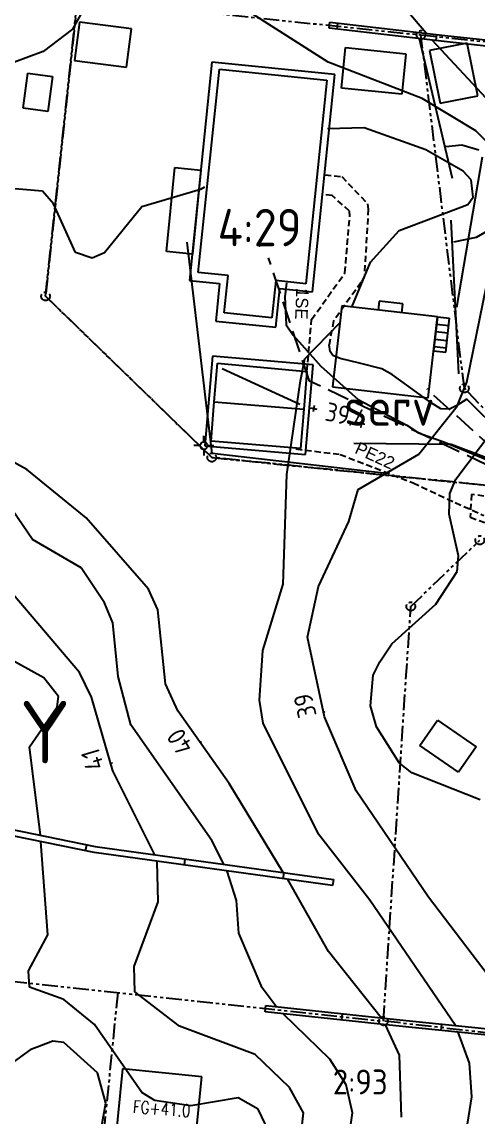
# Model space of a CAD drawing. Header units: metres. Extents: x 139929 to 143267, y 6401995 to 6404511.
# Drawn here: x 140304.7 to 140341.2, y 6402346.4 to 6402434.3 of the extents above; entities that cross this region are included whole.
import ezdxf
from ezdxf.enums import TextEntityAlignment as Align

# ---------------------------------------------------------------- set-up
doc = ezdxf.new("R2010")
doc.units = ezdxf.units.M
for name, pattern in [('DASHED', [0.75, 0.5, -0.25]), ('DGN Style 3', [2.464518, 1.76037, -0.704148]), ('HAECK', [0]), ('PHANTOM', [2.5, 1.25, -0.25, 0.25, -0.25, 0.25, -0.25])]:
    doc.linetypes.add(name, pattern=pattern)
doc.layers.add('LM_GRÄNSPUNKT_TEXT_NY', color=94, linetype='Continuous', lineweight=25)
for name, color, linetype in [('M-BEF-BELYSNINGSSTOLPE', 4, 'Continuous'), ('M-BEF-BYGGNAD', 3, 'Continuous'), ('M-BEF-EL', 4, 'ELLEDNING'), ('M-BEF-EL-TEXT', 1, 'Continuous'), ('M-BEF-HÄCK', 7, 'Continuous'), ('M-BEF-MUR', 4, 'Continuous'), ('M-BEF-NIVÅ', 4, 'Continuous'), ('M-BEF-NIVÅKURVA-PRIMÄR-0.5M', 12, 'Continuous'), ('M-BEF-NIVÅKURVA-PRIMÄR-1.0M', 12, 'Continuous'), ('M-BEF-STAKET', 4, 'STAKET'), ('M-BEF-TELE-INFO', 4, 'Continuous'), ('M-BEF-TELE-TEXT', 1, 'Continuous'), ('M-BEF-TRAPPA', 4, 'Continuous'), ('M-BEF-VÄGKANT', 1, 'DASHED'), ('M-FASTIGHETSBETECKNING', 3, 'Continuous'), ('M-FG-XXX', 3, 'Continuous'), ('M-GR-FASTIGHETSGRÄNS', 3, 'PHANTOM'), ('M-GR-RÄTTIGHETSGRÄNS', 3, 'DASHED'), ('M-GR-TRAKTGRÄNS', 7, 'PHANTOM'), ('M-HUS-YTTER', 3, 'Continuous')]:
    doc.layers.add(name, color=color, linetype=linetype)
doc.styles.add('ISO', font='iso.shx', dxfattribs={"height": 2.5})
doc.styles.add('ITALICC', font='italicc', dxfattribs={"oblique": 10})
doc.styles.add('SIMPLEX8', font='simplex.shx', dxfattribs={"width": 0.8})
doc.styles.add('Style-font38', font='font38.shx')
doc.linetypes.add('ELLEDNING', pattern='A,3,-0.5,["E",Standard,S=0.5,R=0,X=0,Y=-0.25],-0.5', length=4)
doc.linetypes.add('STAKET', pattern='A,7,[134,morastr.shx,S=0.8,R=0,X=0,Y=0],0.6,[134,morastr.shx,S=0.8,R=0,X=0,Y=0],1', length=8.6)

# ---------------------------------------------------------------- blocks, each defined once
blk = doc.blocks.new('osynlig cirkel')
blk.add_circle((0, 0), 0.005)
blk = doc.blocks.new('OSYNLIG')
blk.add_blockref('osynlig cirkel', (0, 0))
blk = doc.blocks.new('PRI_NIVÅ_HÖJDPUNKT_ISM')
at = {"color": 7}
for p, q in [((-0.25, 0), (0.25, 0)), ((0, 0.25), (0, -0.25))]:
    blk.add_line(p, q, dxfattribs=at)
blk = doc.blocks.new('LIGGARPUNKT')
blk.add_circle((0, 0), 0.35)
at = {"layer": 'LM_GRÄNSPUNKT_TEXT_NY', "style": 'ITALICC', "oblique": 10}
blk.add_attdef('PUNKTBETECKNING', (0.5, -0.35), '', height=0.7, dxfattribs=at)
blk = doc.blocks.new('PRI_V_POLLARE')
blk.add_circle((0, 0), 0.2)
blk = doc.blocks.new('PRI_LED_BELYS')
at = {"color": 0, "linetype": 'Continuous'}
for p, q in [((-0.5, 0), (-1.33, 0)), ((0, 0.5), (0, 1.33)), ((0.5, 0), (1.33, 0)), ((0, -0.5), (0, -1.33))]:
    blk.add_line(p, q, dxfattribs=at)
blk.add_circle((0, 0), 0.5, dxfattribs=at)
blk = doc.blocks.new('PRI_NIVÅ_HÖJDPKT')
at = {"color": 0, "linetype": 'Continuous', "lineweight": -3}
blk.add_circle((183, 184), 0.0005, dxfattribs=at)

msp = doc.modelspace()

# ---------------------------------------------------------------- linework, layer by layer
at = {"layer": 'M-BEF-BYGGNAD'}
for p, q in [((140309.27, 6402434.28), (140308.874, 6402431.206)), ((140313.448, 6402433.742), (140309.27, 6402434.28)), ((140313.052, 6402430.667), (140313.448, 6402433.742)), ((140330.268, 6402428.986), (140330.6, 6402432.238)), ((140330.6, 6402432.238), (140335.441, 6402431.744)), ((140340.348, 6402432.603), (140337.332, 6402432)), ((140337.332, 6402432), (140338.178, 6402427.768)), ((140341.194, 6402428.371), (140340.348, 6402432.603)), ((140308.874, 6402431.206), (140313.052, 6402430.667)), ((140319.89, 6402431.076), (140318.107, 6402413.547)), ((140329.737, 6402430.074), (140319.89, 6402431.076)), ((140335.441, 6402431.744), (140335.109, 6402428.493)), ((140304.758, 6402427.368), (140305.128, 6402430.187)), ((140304.758, 6402427.368), (140305.128, 6402430.187)), ((140305.128, 6402430.187), (140307.105, 6402429.928)), ((140305.128, 6402430.187), (140307.105, 6402429.928)), ((140318.788, 6402414.187), (140320.503, 6402430.517)), ((140318.788, 6402414.187), (140320.503, 6402430.517)), ((140320.503, 6402430.517), (140329.092, 6402429.622)), ((140320.503, 6402430.517), (140329.092, 6402429.622)), ((140307.105, 6402429.928), (140306.735, 6402427.109)), ((140307.105, 6402429.928), (140306.735, 6402427.109)), ((140329.092, 6402429.622), (140327.405, 6402413.29)), ((140329.092, 6402429.622), (140327.405, 6402413.29)), ((140327.964, 6402412.639), (140329.737, 6402430.074)), ((140335.109, 6402428.493), (140330.268, 6402428.986)), ((140338.178, 6402427.768), (140341.194, 6402428.371)), ((140306.735, 6402427.109), (140304.758, 6402427.368)), ((140306.735, 6402427.109), (140304.758, 6402427.368)), ((140316.245, 6402415.883), (140316.928, 6402422.604)), ((140316.928, 6402422.604), (140319.006, 6402422.393)), ((140319.006, 6402422.393), (140318.323, 6402415.671)), ((140318.323, 6402415.671), (140316.245, 6402415.883)), ((140318.107, 6402413.547), (140320.51, 6402413.303)), ((140321.185, 6402413.938), (140318.788, 6402414.187)), ((140321.185, 6402413.938), (140318.788, 6402414.187)), ((140320.875, 6402410.964), (140321.185, 6402413.938)), ((140320.875, 6402410.964), (140321.185, 6402413.938)), ((140325.008, 6402413.54), (140324.699, 6402410.566)), ((140325.008, 6402413.54), (140324.699, 6402410.566)), ((140327.405, 6402413.29), (140325.008, 6402413.54)), ((140327.405, 6402413.29), (140325.008, 6402413.54)), ((140320.51, 6402413.303), (140320.204, 6402410.287)), ((140325.023, 6402409.797), (140325.339, 6402412.905)), ((140325.339, 6402412.905), (140327.964, 6402412.639)), ((140333.304, 6402411.896), (140333.223, 6402411.176)), ((140335.202, 6402411.68), (140333.304, 6402411.896)), ((140335.121, 6402410.961), (140335.202, 6402411.68)), ((140324.699, 6402410.566), (140320.875, 6402410.964)), ((140324.699, 6402410.566), (140320.875, 6402410.964)), ((140330.303, 6402411.506), (140329.567, 6402405.008)), ((140337.964, 6402410.64), (140330.303, 6402411.506)), ((140320.204, 6402410.287), (140325.023, 6402409.797)), ((140337.229, 6402404.141), (140337.964, 6402410.64)), ((140319.947, 6402407.466), (140319.333, 6402400.287)), ((140327.998, 6402406.778), (140319.947, 6402407.466)), ((140320.079, 6402403.803), (140320.332, 6402406.913)), ((140320.332, 6402406.913), (140327.506, 6402406.255)), ((140320.725, 6402406.485), (140326.928, 6402403.615)), ((140327.384, 6402399.599), (140327.998, 6402406.778)), ((140327.506, 6402406.255), (140327.259, 6402403.219)), ((140329.567, 6402405.008), (140337.229, 6402404.141)), ((140319.822, 6402400.643), (140320.079, 6402403.803)), ((140320.079, 6402403.803), (140327.259, 6402403.219)), ((140327.259, 6402403.219), (140327.002, 6402400.059)), ((140319.333, 6402400.287), (140327.384, 6402399.599)), ((140327.002, 6402400.059), (140319.822, 6402400.643)), ((140336.553, 6402376.245), (140337.959, 6402378.277)), ((140336.553, 6402376.245), (140337.959, 6402378.277)), ((140337.959, 6402378.277), (140341.069, 6402376.127)), ((140337.959, 6402378.277), (140341.069, 6402376.127)), ((140339.663, 6402374.094), (140336.553, 6402376.245)), ((140339.663, 6402374.094), (140336.553, 6402376.245)), ((140341.069, 6402376.127), (140339.663, 6402374.094)), ((140341.069, 6402376.127), (140339.663, 6402374.094))]:
    msp.add_line(p, q, dxfattribs=at)
at = {"layer": 'M-BEF-EL', "flags": 128}
msp.add_lwpolyline([(140325.857, 6402413.353), (140325.745, 6402412.226), (140325.852, 6402409.988), (140326.413, 6402409.174), (140327.09, 6402408.39), (140328.618, 6402406.677), (140331.613, 6402404.01), (140335.503, 6402401.934), (140336.449, 6402401.332), (140338.614, 6402400.543), (140342.925, 6402398.757), (140344.606, 6402397.997), (140345.631, 6402397.688), (140346.281, 6402397.375), (140346.544, 6402396.796), (140346.671, 6402396.476), (140350.752, 6402393.154), (140350.941, 6402393.048), (140351.155, 6402392.968), (140354.35, 6402391.856), (140357.866, 6402391.069), (140364.684, 6402389.795), (140368.219, 6402389.095), (140369.378, 6402388.548), (140368.152, 6402387.58)], dxfattribs=at)
at = {"layer": 'M-BEF-HÄCK', "color": 1, "linetype": 'HAECK', "lineweight": -3}
for p, q in [((140339.524, 6402411.415), (140341.587, 6402423.475)), ((140319.898, 6402399.665), (140317.904, 6402416.633)), ((140333.847, 6402398.057), (140319.898, 6402399.665))]:
    msp.add_line(p, q, dxfattribs=at)
at = {"layer": 'M-BEF-MUR', "lineweight": -3}
for p, q in [((140329.292, 6402433.784), (140329.349, 6402434.28)), ((140338.493, 6402432.723), (140329.292, 6402433.784)), ((140329.349, 6402434.28), (140338.548, 6402433.22)), ((140329.922, 6402433.711), (140329.98, 6402434.208)), ((140337.87, 6402432.794), (140337.927, 6402433.291)), ((140338.548, 6402433.22), (140352.428, 6402431.724)), ((140352.382, 6402431.226), (140338.493, 6402432.723)), ((140338.646, 6402424.311), (140339.912, 6402424.445)), ((140339.912, 6402424.445), (140341.295, 6402424.047)), ((140341.076, 6402416.987), (140339.242, 6402416.626)), ((140342.285, 6402417.698), (140341.076, 6402416.987)), ((140329.376, 6402407.841), (140329.275, 6402408.394)), ((140329.579, 6402407.539), (140329.376, 6402407.841)), ((140330.159, 6402407.302), (140329.579, 6402407.539)), ((140331.731, 6402406.907), (140330.159, 6402407.302)), ((140333.515, 6402406.459), (140331.731, 6402406.907)), ((140334.367, 6402405.978), (140333.515, 6402406.459)), ((140335.512, 6402405.159), (140334.367, 6402405.978)), ((140337.476, 6402403.719), (140335.512, 6402405.159)), ((140340.322, 6402404.033), (140339.509, 6402403.524)), ((140343.182, 6402401.2), (140340.322, 6402404.033)), ((140338.251, 6402403.25), (140337.476, 6402403.719)), ((140338.928, 6402403.232), (140338.251, 6402403.25)), ((140339.509, 6402403.524), (140338.928, 6402403.232)), ((140298.514, 6402370.605), (140310.538, 6402368.133)), ((140310.453, 6402367.64), (140298.416, 6402370.115)), ((140309.765, 6402367.782), (140309.865, 6402368.271)), ((140310.538, 6402368.133), (140329.636, 6402365.485)), ((140329.567, 6402364.989), (140310.453, 6402367.64)), ((140317.68, 6402366.638), (140317.749, 6402367.133)), ((140325.605, 6402365.539), (140325.674, 6402366.034)), ((140329.636, 6402365.485), (140329.567, 6402364.989)), ((140324.151, 6402354.873), (140324.204, 6402355.371)), ((140334.627, 6402353.743), (140324.151, 6402354.873)), ((140324.204, 6402355.371), (140334.679, 6402354.241)), ((140330.316, 6402354.209), (140330.369, 6402354.705)), ((140347.218, 6402352.451), (140334.627, 6402353.743)), ((140334.679, 6402354.241), (140347.273, 6402352.947)), ((140338.272, 6402353.369), (140338.323, 6402353.866))]:
    msp.add_line(p, q, dxfattribs=at)
at = {"layer": 'M-BEF-MUR'}
for p, q in [((140329.292, 6402433.784), (140329.349, 6402434.28)), ((140338.493, 6402432.723), (140329.292, 6402433.784)), ((140329.349, 6402434.28), (140338.548, 6402433.22)), ((140329.922, 6402433.711), (140329.98, 6402434.208)), ((140337.87, 6402432.794), (140337.927, 6402433.291)), ((140338.548, 6402433.22), (140352.428, 6402431.724)), ((140352.382, 6402431.226), (140338.493, 6402432.723)), ((140298.514, 6402370.605), (140310.538, 6402368.133)), ((140310.453, 6402367.64), (140298.416, 6402370.115)), ((140309.765, 6402367.782), (140309.865, 6402368.271)), ((140310.538, 6402368.133), (140329.636, 6402365.485)), ((140329.567, 6402364.989), (140310.453, 6402367.64)), ((140317.68, 6402366.638), (140317.749, 6402367.133)), ((140325.605, 6402365.539), (140325.674, 6402366.034)), ((140329.636, 6402365.485), (140329.567, 6402364.989)), ((140324.151, 6402354.873), (140324.204, 6402355.371)), ((140334.627, 6402353.743), (140324.151, 6402354.873)), ((140324.204, 6402355.371), (140334.679, 6402354.241)), ((140330.316, 6402354.209), (140330.369, 6402354.705)), ((140347.218, 6402352.451), (140334.627, 6402353.743)), ((140334.679, 6402354.241), (140347.273, 6402352.947)), ((140338.272, 6402353.369), (140338.323, 6402353.866))]:
    msp.add_line(p, q, dxfattribs=at)
at = {"layer": 'M-BEF-NIVÅKURVA-PRIMÄR-0.5M', "linetype": 'Continuous', "lineweight": -3}
for p, q in [((140337.06, 6402433.391, 38.5), (140335.315, 6402435.428, 38.5)), ((140343.743, 6402426.151, 38.5), (140337.539, 6402432.833, 38.5)), ((140332.101, 6402425.793, 39.5), (140329.163, 6402425.724, 39.5)), ((140337.036, 6402424.022, 39.5), (140332.101, 6402425.793, 39.5)), ((140340.02, 6402422.325, 39.5), (140337.036, 6402424.022, 39.5)), ((140340.672, 6402421.622, 39.5), (140340.02, 6402422.325, 39.5)), ((140340.835, 6402420.236, 39.5), (140340.672, 6402421.622, 39.5)), ((140306.312, 6402420.711, 39.5), (140302.823, 6402421.014, 39.5)), ((140307.184, 6402419.691, 39.5), (140306.312, 6402420.711, 39.5)), ((140318.983, 6402420.857, 39.5), (140314.28, 6402419.461, 39.5)), ((140319.307, 6402421.044, 39.5), (140318.983, 6402420.857, 39.5)), ((140308.955, 6402415.799, 39.5), (140307.184, 6402419.691, 39.5)), ((140334.892, 6402417.569, 39.5), (140340.4, 6402419.656, 39.5)), ((140340.4, 6402419.656, 39.5), (140340.835, 6402420.236, 39.5)), ((140314.28, 6402419.461, 39.5), (140311.271, 6402415.779, 39.5)), ((140332.591, 6402415.007, 39.5), (140334.892, 6402417.569, 39.5)), ((140310.291, 6402415.353, 39.5), (140308.955, 6402415.799, 39.5)), ((140311.271, 6402415.779, 39.5), (140310.291, 6402415.353, 39.5)), ((140331.115, 6402411.414, 39.5), (140332.591, 6402415.007, 39.5)), ((140327.342, 6402407.273, 39.5), (140330.151, 6402410.162, 39.5)), ((140326.992, 6402405.49, 39.5), (140327.342, 6402407.273, 39.5)), ((140325.902, 6402397.978, 39.5), (140326.992, 6402405.49, 39.5)), ((140339.438, 6402397.612, 38.5), (140344.58, 6402404.424, 38.5)), ((140325.602, 6402389.17, 39.5), (140325.902, 6402397.978, 39.5)), ((140338.949, 6402396.47, 38.5), (140339.438, 6402397.612, 38.5)), ((140305.51, 6402392.772, 40.5), (140302.741, 6402396.806, 40.5)), ((140338.912, 6402394.788, 38.5), (140338.949, 6402396.47, 38.5)), ((140339.664, 6402391.461, 38.5), (140338.912, 6402394.788, 38.5)), ((140309.398, 6402390.48, 40.5), (140305.51, 6402392.772, 40.5)), ((140339.54, 6402390.192, 38.5), (140339.664, 6402391.461, 38.5)), ((140311.278, 6402387.679, 40.5), (140309.398, 6402390.48, 40.5)), ((140337.839, 6402387.568, 38.5), (140339.54, 6402390.192, 38.5)), ((140323.963, 6402383.846, 39.5), (140325.602, 6402389.17, 39.5)), ((140311.957, 6402386.069, 40.5), (140311.278, 6402387.679, 40.5)), ((140334.309, 6402384.395, 38.5), (140337.839, 6402387.568, 38.5)), ((140312.367, 6402381.765, 40.5), (140311.957, 6402386.069, 40.5)), ((140306.42, 6402381.668, 41.5), (140300.097, 6402385.139, 41.5)), ((140323.707, 6402379.883, 39.5), (140323.963, 6402383.846, 39.5)), ((140333.343, 6402382.958, 38.5), (140334.309, 6402384.395, 38.5)), ((140332.811, 6402381.891, 38.5), (140333.343, 6402382.958, 38.5)), ((140332.605, 6402379.409, 38.5), (140332.811, 6402381.891, 38.5)), ((140307.606, 6402380.18, 41.5), (140306.42, 6402381.668, 41.5)), ((140313.402, 6402377.888, 40.5), (140312.367, 6402381.765, 40.5)), ((140307.496, 6402379.35, 41.5), (140307.606, 6402380.18, 41.5)), ((140305.265, 6402376.129, 41.5), (140307.496, 6402379.35, 41.5)), ((140324.009, 6402378.022, 39.5), (140323.707, 6402379.883, 39.5)), ((140333.073, 6402377.736, 38.5), (140332.605, 6402379.409, 38.5)), ((140319.886, 6402368.613, 40.5), (140313.402, 6402377.888, 40.5)), ((140328.428, 6402369.123, 39.5), (140324.009, 6402378.022, 39.5)), ((140334.894, 6402374.851, 38.5), (140333.073, 6402377.736, 38.5)), ((140306.163, 6402369.032, 41.5), (140305.265, 6402376.129, 41.5)), ((140335.914, 6402374.029, 38.5), (140334.894, 6402374.851, 38.5)), ((140341.396, 6402371.866, 38.5), (140335.914, 6402374.029, 38.5)), ((140320.85, 6402366.703, 40.5), (140319.886, 6402368.613, 40.5)), ((140332.556, 6402363.813, 39.5), (140328.428, 6402369.123, 39.5)), ((140306.742, 6402361.043, 41.5), (140306.187, 6402368.517, 41.5)), ((140321.852, 6402363.793, 40.5), (140321.125, 6402366.16, 40.5)), ((140322.038, 6402361.184, 40.5), (140321.852, 6402363.793, 40.5)), ((140339.404, 6402353.755, 39.5), (140332.556, 6402363.813, 39.5)), ((140305.196, 6402358.161, 41.5), (140306.742, 6402361.043, 41.5)), ((140323.93, 6402356.787, 40.5), (140322.038, 6402361.184, 40.5)), ((140305.274, 6402356.856, 41.5), (140305.196, 6402358.161, 41.5)), ((140308.027, 6402355.86, 41.5), (140305.274, 6402356.856, 41.5)), ((140325.043, 6402355.28, 40.5), (140323.93, 6402356.787, 40.5)), ((140310.49, 6402353.842, 41.5), (140308.027, 6402355.86, 41.5)), ((140329.351, 6402351.068, 40.5), (140325.612, 6402354.715, 40.5)), ((140314.264, 6402348.384, 41.5), (140310.49, 6402353.842, 41.5)), ((140340.543, 6402350.751, 39.5), (140339.637, 6402353.229, 39.5)), ((140330.662, 6402348.996, 40.5), (140329.351, 6402351.068, 40.5)), ((140340.71, 6402348.032, 39.5), (140340.543, 6402350.751, 39.5)), ((140315.314, 6402347.747, 41.5), (140314.264, 6402348.384, 41.5)), ((140331.17, 6402346.769, 40.5), (140330.662, 6402348.996, 40.5)), ((140318.196, 6402347.329, 41.5), (140315.314, 6402347.747, 41.5)), ((140322.003, 6402347.975, 41.5), (140318.196, 6402347.329, 41.5)), ((140323.589, 6402347.054, 41.5), (140322.003, 6402347.975, 41.5)), ((140339.598, 6402340.915, 39.5), (140340.71, 6402348.032, 39.5)), ((140324.46, 6402345.253, 41.5), (140323.589, 6402347.054, 41.5)), ((140330.81, 6402344.345, 40.5), (140331.17, 6402346.769, 40.5))]:
    msp.add_line(p, q, dxfattribs=at)
at = {"layer": 'M-BEF-NIVÅKURVA-PRIMÄR-1.0M', "linetype": 'Continuous', "lineweight": -3}
for p, q in [((140310.324, 6402436.603, 39), (140308.716, 6402433.727, 39)), ((140329.197, 6402431.075, 39), (140322.282, 6402435.483, 39)), ((140308.716, 6402433.727, 39), (140306.352, 6402431.921, 39)), ((140306.352, 6402431.921, 39), (140302.908, 6402430.643, 39)), ((140336.736, 6402428.153, 39), (140329.197, 6402431.075, 39)), ((140341.049, 6402425.568, 39), (140336.736, 6402428.153, 39)), ((140342.416, 6402424.198, 39), (140341.049, 6402425.568, 39)), ((140340.328, 6402405.396, 39), (140341.902, 6402413.118, 39)), ((140339.538, 6402403.473, 39), (140340.328, 6402405.396, 39)), ((140336.477, 6402399.626, 39), (140339.538, 6402403.473, 39)), ((140305.052, 6402398.37, 40), (140302.843, 6402399.596, 40)), ((140331.624, 6402396.786, 39), (140336.477, 6402399.626, 39)), ((140309.799, 6402394.491, 40), (140305.052, 6402398.37, 40)), ((140330.851, 6402394.21, 39), (140331.624, 6402396.786, 39)), ((140314.805, 6402388.78, 40), (140309.799, 6402394.491, 40)), ((140328.426, 6402389.004, 39), (140330.851, 6402394.21, 39)), ((140309.268, 6402382.093, 41), (140300.889, 6402391.965, 41)), ((140327.552, 6402384.918, 39), (140328.426, 6402389.004, 39)), ((140315.563, 6402387.123, 40), (140314.805, 6402388.78, 40)), ((140316.173, 6402381.171, 40), (140315.563, 6402387.123, 40)), ((140328.904, 6402378.545, 39), (140327.552, 6402384.918, 39)), ((140310.25, 6402380.109, 41), (140309.268, 6402382.093, 41)), ((140317.147, 6402379.022, 40), (140316.173, 6402381.171, 40)), ((140311.942, 6402374.204, 41), (140310.25, 6402380.109, 41)), ((140321.284, 6402373.179, 40), (140317.147, 6402379.022, 40)), ((140331.448, 6402372.595, 39), (140328.904, 6402378.545, 39)), ((140315.326, 6402367.469, 41), (140311.942, 6402374.204, 41)), ((140325.595, 6402366.045, 40), (140321.284, 6402373.179, 40)), ((140337.242, 6402364.073, 39), (140331.448, 6402372.595, 39)), ((140315.589, 6402363.701, 41), (140315.503, 6402366.94, 41)), ((140329.234, 6402359.711, 40), (140325.969, 6402365.488, 40)), ((140313.648, 6402358.504, 41), (140315.589, 6402363.701, 41)), ((140344.155, 6402354.968, 39), (140337.242, 6402364.073, 39)), ((140333.443, 6402354.375, 40), (140329.234, 6402359.711, 40)), ((140313.717, 6402356.467, 41), (140313.648, 6402358.504, 41)), ((140317.288, 6402353.721, 41), (140313.717, 6402356.467, 41)), ((140323.348, 6402351.443, 41), (140317.288, 6402353.721, 41)), ((140334.923, 6402351.383, 40), (140333.811, 6402353.832, 40)), ((140307.128, 6402352.51, 42), (140305.323, 6402351.802, 42)), ((140308.02, 6402352.41, 42), (140307.128, 6402352.51, 42)), ((140310.725, 6402349.982, 42), (140308.02, 6402352.41, 42)), ((140305.323, 6402351.802, 42), (140300.622, 6402348.419, 42)), ((140326.115, 6402348.792, 41), (140323.348, 6402351.443, 41)), ((140335.087, 6402346.401, 40), (140334.923, 6402351.383, 40)), ((140311.397, 6402347.536, 42), (140310.725, 6402349.982, 42)), ((140327.235, 6402346.768, 41), (140326.115, 6402348.792, 41)), ((140310.971, 6402345.154, 42), (140311.397, 6402347.536, 42)), ((140326.836, 6402343.338, 41), (140327.235, 6402346.768, 41))]:
    msp.add_line(p, q, dxfattribs=at)
at = {"layer": 'M-BEF-STAKET', "lineweight": -3}
for p, q in [((140339.168, 6402421.732), (140336.537, 6402432.948)), ((140339.672, 6402406.046), (140339.067, 6402418.38))]:
    msp.add_line(p, q, dxfattribs=at)
at = {"layer": 'M-BEF-TELE-INFO', "linetype": 'DGN Style 3'}
for p, q in [((140327.713, 6402405.476), (140324.436, 6402415.378)), ((140346.402, 6402396.633), (140327.713, 6402405.476)), ((140346.31, 6402396.542), (140337.129, 6402404.83))]:
    msp.add_line(p, q, dxfattribs=at)
at = {"layer": 'M-BEF-TRAPPA', "color": 1, "linetype": 'Continuous', "lineweight": -3}
for p, q in [((140337.964, 6402410.64), (140337.656, 6402407.916)), ((140337.897, 6402410.043), (140338.867, 6402409.933)), ((140337.964, 6402410.64), (140338.934, 6402410.53)), ((140338.626, 6402407.806), (140338.934, 6402410.53)), ((140337.829, 6402409.447), (140338.799, 6402409.338)), ((140337.695, 6402408.255), (140338.665, 6402408.145)), ((140337.762, 6402408.851), (140338.732, 6402408.742)), ((140337.656, 6402407.916), (140338.626, 6402407.806))]:
    msp.add_line(p, q, dxfattribs=at)
at = {"layer": 'M-BEF-VÄGKANT', "lineweight": -3}
for p, q in [((140328.955, 6402422.015), (140330.298, 6402421.889)), ((140330.298, 6402421.889), (140332.372, 6402419.704)), ((140329.525, 6402420.374), (140328.821, 6402420.455)), ((140330.917, 6402419.112), (140329.525, 6402420.374)), ((140332.372, 6402419.704), (140332.425, 6402419.284)), ((140330.552, 6402414.166), (140330.937, 6402418.711)), ((140330.937, 6402418.711), (140330.917, 6402419.112)), ((140332.425, 6402419.284), (140332.107, 6402413.936)), ((140327.882, 6402410.415), (140330.552, 6402414.166)), ((140332.107, 6402413.936), (140331.857, 6402413.402)), ((140331.857, 6402413.402), (140329.635, 6402410.313)), ((140327.506, 6402406.255), (140327.882, 6402410.415)), ((140329.635, 6402410.313), (140329.275, 6402408.394)), ((140326.628, 6402400.028), (140330.164, 6402399.595)), ((140330.164, 6402399.595), (140336.022, 6402397.311)), ((140336.022, 6402397.311), (140339.395, 6402395.729)), ((140339.395, 6402395.729), (140341.693, 6402394.69))]:
    msp.add_line(p, q, dxfattribs=at)
at = {"layer": 'M-BEF-VÄGKANT'}
for p, q in [((140340.696, 6402396.387), (140340.592, 6402394.546)), ((140359.486, 6402393.537), (140340.696, 6402396.387)), ((140340.592, 6402394.546), (140348.84, 6402391.606))]:
    msp.add_line(p, q, dxfattribs=at)
at = {"layer": 'M-FASTIGHETSBETECKNING', "lineweight": -3}
for p, q in [((140331.26, 6402400.486), (140339.064, 6402400.406)), ((140339.064, 6402400.406), (140344.749, 6402398.25))]:
    msp.add_line(p, q, dxfattribs=at)
at = {"layer": 'M-FASTIGHETSBETECKNING', "color": 1, "linetype": 'Continuous', "lineweight": -3}
for p, q in [((140331.26, 6402400.486), (140339.064, 6402400.406)), ((140339.064, 6402400.406), (140344.749, 6402398.25))]:
    msp.add_line(p, q, dxfattribs=at)
at = {"layer": 'M-GR-FASTIGHETSGRÄNS'}
for p, q in [((140309.119, 6402436.126), (140306.563, 6402412.283)), ((140306.563, 6402412.283), (140309.119, 6402436.126)), ((140309.119, 6402436.126), (140306.563, 6402412.283)), ((140309.119, 6402436.126), (140336.646, 6402433.259)), ((140309.119, 6402436.126), (140336.646, 6402433.259)), ((140340.122, 6402404.898), (140336.646, 6402433.259)), ((140336.646, 6402433.259), (140368.559, 6402429.935)), ((140336.646, 6402433.259), (140368.559, 6402429.935)), ((140340.122, 6402404.898), (140336.646, 6402433.259)), ((140306.563, 6402412.283), (140319.881, 6402399.346)), ((140319.881, 6402399.346), (140306.563, 6402412.283)), ((140306.563, 6402412.283), (140319.881, 6402399.346)), ((140348.214, 6402396.471), (140340.122, 6402404.898)), ((140348.214, 6402396.471), (140340.122, 6402404.898)), ((140319.881, 6402399.346), (140348.214, 6402396.471)), ((140341.909, 6402397.111), (140319.881, 6402399.346)), ((140319.881, 6402399.346), (140348.214, 6402396.471)), ((140335.829, 6402387.392), (140341.364, 6402392.705)), ((140335.829, 6402387.392), (140341.364, 6402392.705)), ((140335.829, 6402387.392), (140341.364, 6402392.705)), ((140333.637, 6402354.125), (140335.829, 6402387.392)), ((140333.637, 6402354.125), (140335.829, 6402387.392)), ((140333.637, 6402354.125), (140335.829, 6402387.392)), ((140239.174, 6402364.236), (140333.637, 6402354.125)), ((140239.174, 6402364.236), (140333.637, 6402354.125)), ((140239.174, 6402364.236), (140333.637, 6402354.125)), ((140312.345, 6402356.404), (140310.006, 6402333.166)), ((140364.802, 6402350.534), (140333.637, 6402354.125)), ((140364.802, 6402350.534), (140333.637, 6402354.125))]:
    msp.add_line(p, q, dxfattribs=at)
at = {"layer": 'M-HUS-YTTER'}
for p, q in [((140312.734, 6402350.287), (140312.097, 6402343.949)), ((140319.072, 6402349.649), (140312.734, 6402350.287)), ((140318.434, 6402343.311), (140319.072, 6402349.649))]:
    msp.add_line(p, q, dxfattribs=at)

# ---------------------------------------------------------------- block references
at = {"layer": 'M-BEF-BELYSNINGSSTOLPE', "color": 1, "linetype": 'Continuous', "lineweight": -3, "xscale": 0.6, "yscale": 0.6, "zscale": 0.6}
msp.add_blockref('PRI_LED_BELYS', (140319.246, 6402400.297), dxfattribs=at)
at = {"layer": 'M-BEF-NIVÅ', "lineweight": -3, "rotation": 348.4040348521469}
msp.add_blockref('PRI_NIVÅ_HÖJDPUNKT_ISM', (140328.047, 6402403.281), dxfattribs=at)
at = {"layer": 'M-BEF-NIVÅKURVA-PRIMÄR-1.0M', "color": 1, "linetype": 'Continuous', "lineweight": -3, "xscale": 0.001, "yscale": 0.001, "zscale": 0.001}
for p in [(140328.739, 6402378.762, 39), (140318.851, 6402376.335, 40), (140311.707, 6402374.631, 41)]:
    msp.add_blockref('PRI_NIVÅ_HÖJDPKT', p, dxfattribs=at)
at = {"layer": 'M-FASTIGHETSBETECKNING', "lineweight": -3}
msp.add_blockref('OSYNLIG', (140323.71, 6402416.296), dxfattribs=at)
at = {"layer": 'M-GR-FASTIGHETSGRÄNS'}
for p in [(140336.646, 6402433.259), (140306.563, 6402412.283), (140340.122, 6402404.898), (140319.881, 6402399.346), (140341.364, 6402392.705), (140335.829, 6402387.392), (140333.637, 6402354.125)]:
    msp.add_blockref('LIGGARPUNKT', p, dxfattribs=at)
at = {"layer": 'M-GR-RÄTTIGHETSGRÄNS', "lineweight": -3}
msp.add_blockref('OSYNLIG', (140334.126, 6402401.888), dxfattribs=at)
at = {"layer": 'M-GR-RÄTTIGHETSGRÄNS', "color": 1, "linetype": 'Continuous', "lineweight": -3, "xscale": 0.01, "yscale": 0.01, "zscale": 0.01}
msp.add_blockref('PRI_V_POLLARE', (140334.126, 6402401.888), dxfattribs=at)

# ---------------------------------------------------------------- texts
at = {"layer": 'M-BEF-EL-TEXT', "linetype": 'Continuous'}
msp.add_text('1SE', height=1, rotation=267.68628, dxfattribs=at).set_placement((140326.355, 6402412.972), align=Align.BOTTOM_LEFT)
at = {"layer": 'M-BEF-NIVÅ', "style": 'ISO'}
msp.add_text('39.4', height=1.5, rotation=347.81572, dxfattribs=at).set_placement((140329.024, 6402403.07), align=Align.MIDDLE_LEFT)
at = {"layer": 'M-BEF-NIVÅKURVA-PRIMÄR-1.0M', "style": 'ISO'}
for s, rotation, p in [('39', 103.194, (140328.739, 6402378.762)), ('40', 121.41, (140318.851, 6402376.335)), ('41', 106.569, (140311.707, 6402374.631))]:
    msp.add_text(s, height=1.5, rotation=rotation, dxfattribs=at).set_placement(p, align=Align.BOTTOM_LEFT)
at = {"layer": 'M-BEF-TELE-TEXT', "linetype": 'DGN Style 3', "style": 'Style-font38'}
msp.add_text('PE22', height=1, rotation=335.2657, dxfattribs=at).set_placement((140331.683, 6402400.64), align=Align.TOP_LEFT)
at = {"layer": 'M-FASTIGHETSBETECKNING', "lineweight": -3, "style": 'ISO'}
msp.add_text('4:29', height=3, dxfattribs=at).set_placement((140323.71, 6402416.296), align=Align.CENTER)
at = {"layer": 'M-FASTIGHETSBETECKNING', "style": 'ISO'}
msp.add_text('2:93', height=2, dxfattribs=at).set_placement((140329.579, 6402348.234))
at = {"layer": 'M-FG-XXX', "style": 'SIMPLEX8', "width": 0.8}
msp.add_text('FG+41.0', height=1, rotation=355.5887, dxfattribs=at).set_placement((140313.519, 6402346.766))
at = {"layer": 'M-GR-RÄTTIGHETSGRÄNS', "lineweight": -3, "style": 'ISO'}
msp.add_text('serv', height=3, dxfattribs=at).set_placement((140334.126, 6402401.888), align=Align.CENTER)
at = {"layer": 'M-GR-TRAKTGRÄNS', "lineweight": -3, "ltscale": 0.8, "style": 'ISO'}
msp.add_text('LÅSSBY', height=5, dxfattribs=at).set_placement((140286.288, 6402374.811))

doc.saveas('drawing.dxf')
